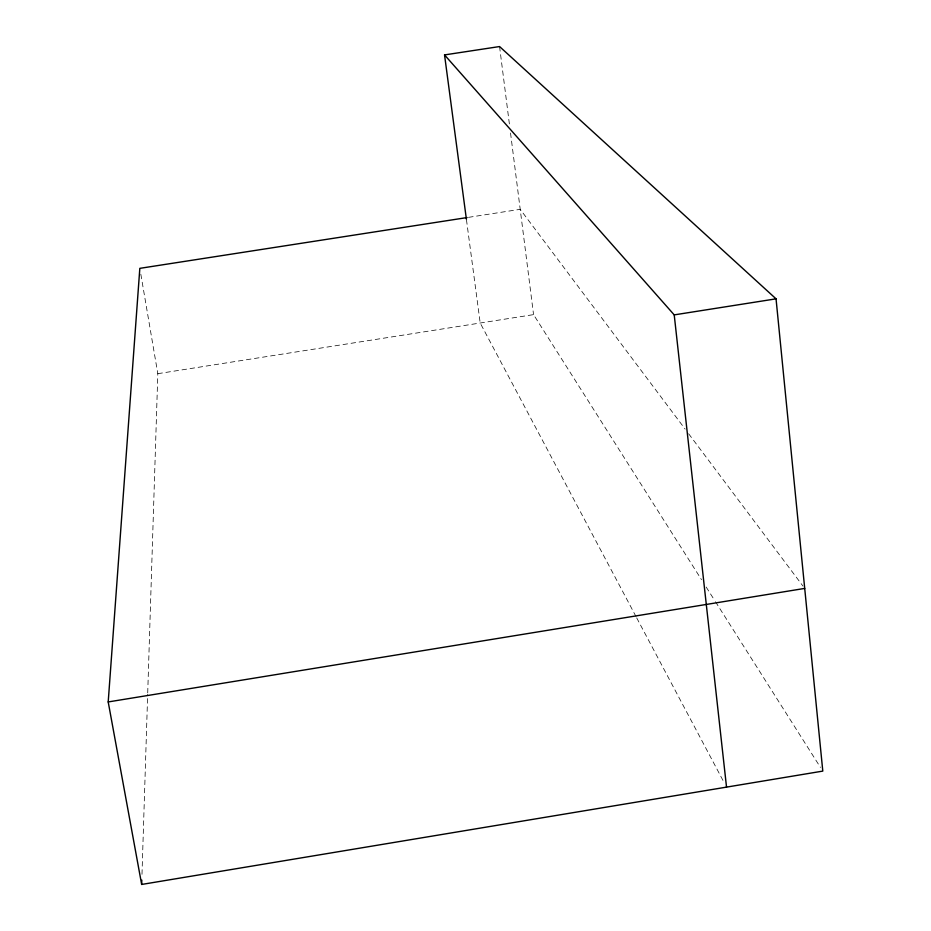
<?xml version="1.0" encoding="UTF-8"?>
<svg xmlns="http://www.w3.org/2000/svg" width="931" height="931" viewBox="0 0 931 931"><rect width="100%" height="100%" fill="white"/><g stroke="black" fill="none" stroke-linecap="round" stroke-linejoin="round"><path stroke-width="0.7" stroke-dasharray="4.66 3.49" d="M141.989 874.29L147.668 694.363M147.715 692.908L157.816 373.68L140.802 274.051M157.816 373.68L533.556 314.631L701.509 579.676M468.537 217.342L520.208 209.324L685.146 429.11M688.637 433.753L802.964 586.088M706.163 587.042L714.717 600.542M715.497 601.763L820.467 767.423M636.024 616.601L480.198 323.01L466.396 219.239M636.711 617.893L723.806 781.993M499.563 46.55L509.432 124.382M510.537 133.028L533.556 314.631"/><path stroke-width="1.4" d="M466.396 219.239L444.541 54.917L499.563 46.55L776.047 298.839L822.795 771.101L141.663 884.45L141.803 880.098M141.663 884.45L108.205 701.939L139.825 268.349L467.094 217.563M108.205 701.939L804.71 588.415M444.541 54.917L674.219 314.887L776.047 298.839M674.219 314.887L726.529 787.126"/></g></svg>
